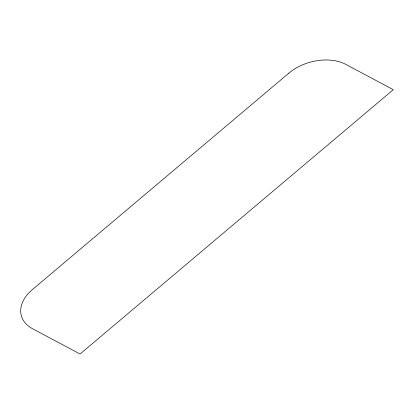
<?xml version="1.0" encoding="UTF-8"?>
<svg xmlns="http://www.w3.org/2000/svg" width="414" height="414" viewBox="0 0 414 414"><rect width="100%" height="100%" fill="white"/><g stroke="black" fill="none" stroke-linecap="round" stroke-linejoin="round"><path stroke-width="0.62" d="M288.868 73.143L32.39 289.583A41.079 27.112 -15.6 0 0 32.53 328.711L80.062 354.017L393.3 89.678L345.768 64.377A41.079 27.112 -15.6 0 0 288.868 73.143"/></g></svg>
